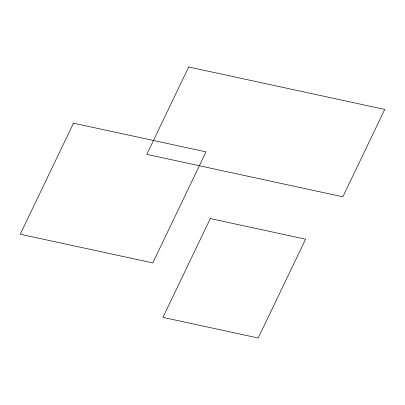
<?xml version="1.0" encoding="UTF-8"?>
<svg xmlns="http://www.w3.org/2000/svg" width="405" height="405" viewBox="0 0 405 405"><rect width="100%" height="100%" fill="white"/><g stroke="black" fill="none" stroke-linecap="round" stroke-linejoin="round"><path stroke-width="0.61" d="M73.497 123.181L20.25 234.232L152.781 262.911L206.029 151.865L73.497 123.181M188.695 66.997L146.797 154.366L342.853 196.795L384.75 109.426L188.695 66.997M210.306 218.578L162.926 317.383L258.218 338.003L305.593 239.203L210.306 218.578"/></g></svg>
